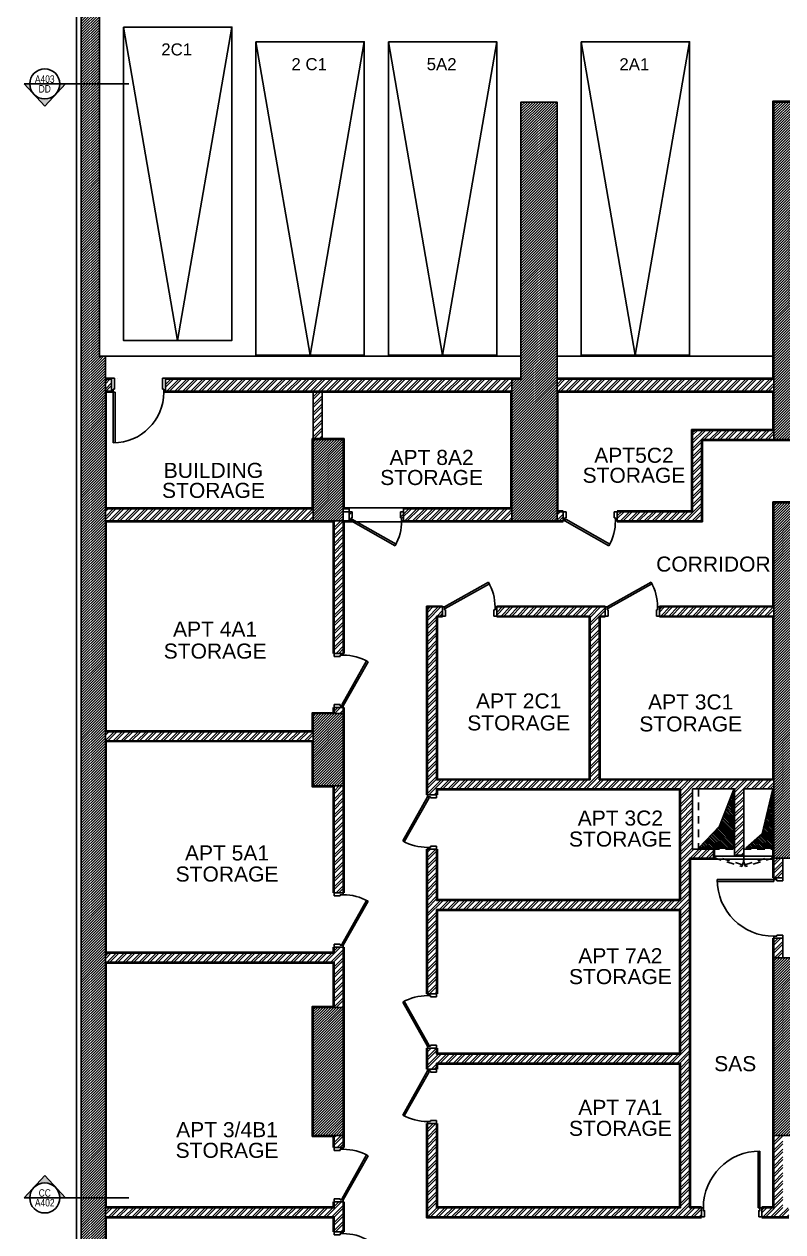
# Model space of a CAD drawing. Header units: inches. Extents: x -0.9 to 43, y -5.5 to 58.5.
# Drawn here: x -0.87 to 11.73, y 5.45 to 25.49 of the extents above; entities that cross this region are included whole.
import ezdxf
from ezdxf.enums import TextEntityAlignment as Align

# ---------------------------------------------------------------- set-up
doc = ezdxf.new("R2010")
doc.units = ezdxf.units.IN
doc.header["$MEASUREMENT"] = 0
doc.linetypes.add('HIDDEN2', pattern=[0.1875, 0.125, -0.0625])
doc.linetypes.add('S-BASEMENT 3$0$HIDDEN2', pattern=[0.1875, 0.125, -0.0625])
doc.layers.get('0').update_dxf_attribs({"linetype": 'CONTINUOUS'})
for name, color, linetype in [('A-ANNO-SECT-TAG', 7, 'CONTINUOUS'), ('A-AREAS', 6, 'CONTINUOUS'), ('A-Door', 1, 'CONTINUOUS'), ('A-FLOR-STRS', 40, 'CONTINUOUS'), ('A-FURNITURE', 30, 'CONTINUOUS'), ('A-HATCH-CONC', 8, 'CONTINUOUS'), ('A-HATCH-WALL', 8, 'CONTINUOUS'), ('A-NOMENCLATURE', 3, 'CONTINUOUS'), ('A-PARK-TXT', 3, 'CONTINUOUS'), ('A-PLASTER', 8, 'CONTINUOUS'), ('A-PORTE', 1, 'CONTINUOUS'), ('a-shaft', 250, 'CONTINUOUS'), ('A-WALL', 4, 'CONTINUOUS'), ('Parcelle$0$N-PLOT', 5, 'CONTINUOUS'), ('S-BASEMENT 3$0$A-SHAFT-UP', 8, 'S-BASEMENT 3$0$HIDDEN2'), ('S-BASEMENT 3$0$A-STR-BASEMENT 3', 2, 'CONTINUOUS'), ('S-BASEMENT 3$0$A-struc', 2, 'CONTINUOUS'), ('S-BASEMENT 3$0$N-PLOT', 5, 'CONTINUOUS')]:
    doc.layers.add(name, color=color, linetype=linetype)
doc.styles.add('A100-STEXT', font='ARIAL.TTF', dxfattribs={"height": 0.25})
doc.styles.add('Arial', font='ARIAL.TTF', dxfattribs={"width": 0.8})
doc.styles.add('BLOCK', font='ARIAL.TTF', dxfattribs={"width": 0.8, "height": 0.25})
pattern_1 = [(45, (-338376.54673, -23743.37172), (-0.066291260736, 0.066291260736), []), (45, (-338376.50254, -23743.37172), (-0.066291260736, 0.066291260736), [])]
pattern_2 = [(45, (-338376.546732, -23743.371716), (-0.022097086912, 0.022097086912), [])]

# ---------------------------------------------------------------- blocks, each defined once
blk = doc.blocks.new('P100E18D')
at = {"layer": 'A-PORTE'}
for p, q in [((1.015, 0.06), (0.075, 0.06)), ((0.075, 0.03), (0.075, 0.06)), ((0.075, 0.03), (1.015, 0.03))]:
    blk.add_line(p, q, dxfattribs=at)
for points in [[(-0.075, 0.95), (0.025, 0.95), (0.025, 0.97), (0.075, 0.97), (0.075, 1), (-0.075, 1)], [(-0.075, 0.05), (0.025, 0.05), (0.025, 0.03), (0.075, 0.03), (0.075, 0), (-0.075, 0)]]:
    blk.add_lwpolyline(points, close=True, dxfattribs=at)
blk.add_arc((0.075, 0.03), 0.94, 0, 90, dxfattribs=at)
blk = doc.blocks.new('P100E21.5D')
at = {"layer": 'A-PORTE'}
for p, q in [((0.03, 0.2), (0.03, 1.14)), ((0.06, 1.14), (0.06, 0.2)), ((0.03, 0.2), (0, 0.2)), ((0, 0.2), (0, 0.05)), ((0, 0.05), (0.05, 0.05)), ((0.06, 0.2), (0.02, 0.2)), ((0.03, 0.15), (0.03, 0.2)), ((0.05, 0.15), (0.03, 0.15)), ((0.05, 0.05), (0.05, 0.15)), ((0.95, 0.05), (0.95, 0.15)), ((0.95, 0.15), (0.97, 0.15)), ((1, 0.05), (0.95, 0.05)), ((0.97, 0.2), (1, 0.2)), ((0.97, 0.15), (0.97, 0.2)), ((1, 0.2), (1, 0.05))]:
    blk.add_line(p, q, dxfattribs=at)
blk.add_arc((0.03, 0.2), 0.94, 0, 90, dxfattribs=at)
blk = doc.blocks.new('SCT_TAG_D')
h = blk.add_hatch(color=256)
h.paths.add_polyline_path([(0, -0.00742), (-0.00685, 0), (-0.005, 0, 0.755389), (0.00425, -0.00263), (0.00442, -0.00263)])
h.paths.add_polyline_path([(0.00442, -0.00263), (0.00425, -0.00263, 0.139348), (0.005, 0), (0.00685, 0)])
for p, q in [((-0.00685, 0), (0.00685, 0)), ((-0.00685, 0), (0, -0.00742)), ((0.00685, 0), (0, -0.00742)), ((0.00685, 0), (0.02788, 0))]:
    blk.add_line(p, q)
blk.add_circle((0, 0), 0.005)
at = {"color": 7, "style": 'BLOCK', "width": 0.8}
for tag, p in [('DWG', (0, 0.00159)), ('SCT.NO.', (0, -0.00163))]:
    blk.add_attdef(tag, text='', height=0.0025, dxfattribs=at).set_placement(p, align=Align.MIDDLE)
blk = doc.blocks.new('A$C1FD23355')
at = {"layer": 'A-ANNO-SECT-TAG', "ltscale": 4, "xscale": 50, "yscale": 50, "zscale": 50}
blk.add_blockref('SCT_TAG_D', (-0.529, 24.501), dxfattribs=at).add_auto_attribs({'DWG': 'A403', 'SCT.NO.': 'DD'})
at = {"layer": 'A-ANNO-SECT-TAG', "ltscale": 4}
ref = blk.add_blockref('SCT_TAG_D', (-0.529, 6.013), dxfattribs=dict(at, xscale=-50, yscale=50, zscale=50, rotation=180))
ref.add_attrib('DWG', 'A402', dxfattribs={"layer": '0', "color": 7, "height": 0.125, "style": 'BLOCK', "width": 0.8}).set_placement((-0.529, 5.934), align=Align.MIDDLE)
ref.add_attrib('SCT.NO.', 'CC', dxfattribs={"layer": '0', "color": 7, "height": 0.125, "style": 'BLOCK', "width": 0.8}).set_placement((-0.529, 6.095), align=Align.MIDDLE)
blk = doc.blocks.new('P90E23D')
at = {"layer": 'A-PORTE'}
for p, q in [((0, 0), (0.05, 0)), ((0, -0.23), (0, 0)), ((0.05, 0), (0.05, -0.18)), ((0.9, 0), (0.85, 0)), ((0.85, 0), (0.85, -0.18)), ((0.9, -0.23), (0.9, 0)), ((0.05, -0.18), (0.03, -0.18)), ((0.03, -0.18), (0.03, -0.23)), ((0.85, -0.18), (0.87, -0.18)), ((0.87, -0.18), (0.87, -0.23)), ((0.03, -0.23), (0, -0.23)), ((0.84, -1.07), (0.84, -0.23)), ((0.84, -0.23), (0.88, -0.23)), ((0.87, -0.23), (0.87, -1.07)), ((0.87, -0.23), (0.9, -0.23))]:
    blk.add_line(p, q, dxfattribs=at)
blk.add_arc((0.87, -0.23), 0.84, 180, 270, dxfattribs=at)
blk = doc.blocks.new('P90E18H')
at = {"layer": 'A-PORTE'}
for p, q in [((-0.165, -0.03), (-0.165, 0)), ((-0.165, 0), (-0.015, 0)), ((-0.015, 0), (-0.015, -0.05)), ((-0.165, -0.03), (-0.578, -0.762)), ((-0.551, -0.776), (-0.139, -0.045)), ((-0.139, -0.045), (-0.165, -0.03)), ((-0.115, -0.03), (-0.165, -0.03)), ((-0.115, -0.05), (-0.115, -0.03)), ((-0.015, -0.05), (-0.115, -0.05)), ((-0.165, -0.87), (-0.165, -0.9)), ((-0.115, -0.87), (-0.165, -0.87)), ((-0.165, -0.9), (-0.015, -0.9)), ((-0.015, -0.85), (-0.115, -0.85)), ((-0.115, -0.85), (-0.115, -0.87)), ((-0.015, -0.9), (-0.015, -0.85))]:
    blk.add_line(p, q, dxfattribs=at)
blk.add_arc((-0.165, -0.03), 0.84, 240.5855, 270, dxfattribs=at)

msp = doc.modelspace()

# ---------------------------------------------------------------- hatches: boundary and pattern name
at = {"layer": 'A-HATCH-CONC'}
h = msp.add_hatch(dxfattribs=at)
h.set_pattern_fill('ANSI31', color=256, scale=0.25, style=0)
h.paths.add_polyline_path([(0.928, 56.425), (0.928, 56.125), (0.378, 56.109), (0.378, 1.2), (0.478, 1.2), (0.478, 0.9), (0.078, 0.9), (0.078, 56.4)])
h = msp.add_hatch(dxfattribs=at)
h.set_pattern_fill('ANSI31', color=256, scale=0.25, style=0)
h.set_pattern_definition(pattern_2)
edge = h.paths.add_edge_path()
edge.add_line((40.608, 36.956), (41.002, 37.445))
edge.add_line((41.002, 37.445), (41.008, 37.445))
edge.add_line((41.008, 37.445), (41.008, 3))
edge.add_arc((38.908, 3), 2.1, 272.8658, 360, ccw=False)
edge.add_line((39.013, 0.903), (38.869, 0.9))
edge.add_line((38.869, 0.9), (0.478, 0.9))
edge.add_line((0.478, 0.9), (0.478, 1.2))
edge.add_line((0.478, 1.2), (38.908, 1.2))
edge.add_arc((38.908, 3), 1.8, 270, 360)
edge.add_line((40.708, 3), (40.708, 3.5))
edge.add_line((40.708, 3.5), (39.718, 3.5))
edge.add_line((39.718, 3.5), (39.718, 4.05))
edge.add_line((39.718, 4.05), (40.458, 4.05))
edge.add_line((40.458, 4.05), (40.458, 18.3))
edge.add_line((40.458, 18.3), (40.708, 18.3))
edge.add_line((40.708, 18.3), (40.708, 22.15))
edge.add_line((40.708, 22.15), (40.708, 22.94))
edge.add_line((40.708, 22.94), (40.608, 22.94))
edge.add_line((40.608, 22.94), (40.608, 36.956))
h = msp.add_hatch(dxfattribs=at)
h.set_pattern_fill('ANSI31', color=256, scale=0.25, style=0)
h.set_pattern_definition(pattern_2)
h.paths.add_polyline_path([(7.978, 24.2), (7.378, 24.2), (7.378, 20.157), (7.978, 20.157)])
h.paths.add_polyline_path([(7.978, 20.157), (7.378, 20.157), (7.378, 19.6), (7.228, 19.6), (7.228, 17.25), (7.978, 17.25)])
h = msp.add_hatch(dxfattribs=at)
h.set_pattern_fill('ANSI31', color=256, scale=0.25, style=0)
h.paths.add_polyline_path([(12.078, 24.2), (11.578, 24.2), (11.578, 18.6), (12.078, 18.6)])
h = msp.add_hatch(dxfattribs=at)
h.set_pattern_fill('ANSI31', color=256, scale=0.25, style=0)
h.paths.add_polyline_path([(0.378, 1.2), (0.478, 1.2), (0.478, 3.5), (0.878, 3.5), (0.878, 4.4), (0.478, 4.4), (0.478, 19.98), (0.378, 19.98)])
h = msp.add_hatch(dxfattribs=at)
h.set_pattern_fill('ANSI31', color=256, scale=0.25, style=0)
h.paths.add_polyline_path([(4.428, 18.6), (3.928, 18.6), (3.928, 17.25), (4.428, 17.25)])
h = msp.add_hatch(dxfattribs=at)
h.set_pattern_fill('ANSI31', color=256, scale=0.25, style=0)
h.paths.add_polyline_path([(15.778, 17.55), (11.578, 17.55), (11.578, 11.65), (11.878, 11.65), (11.878, 17.25), (15.478, 17.25), (15.478, 11.65), (15.778, 11.65)])
h = msp.add_hatch(dxfattribs=at)
h.set_pattern_fill('ANSI31', color=256, scale=0.25, style=0)
h.paths.add_polyline_path([(4.428, 14.05), (3.928, 14.05), (3.928, 12.85), (4.428, 12.85)])
h = msp.add_hatch(dxfattribs=at)
h.set_pattern_fill('ANSI31', color=256, scale=0.25, style=0)
h.paths.add_polyline_path([(15.778, 10), (15.053, 10), (15.053, 9.75), (15.478, 9.75), (15.478, 7.85), (11.878, 7.85), (11.878, 9.75), (12.303, 9.75), (12.303, 10), (11.578, 10), (11.578, 7.05), (11.878, 7.05), (11.878, 7.55), (12.303, 7.55), (15.478, 7.55), (15.478, 7.22), (15.478, 7.05), (15.778, 7.05)])
h = msp.add_hatch(dxfattribs=at)
h.set_pattern_fill('ANSI31', color=256, scale=0.25, style=0)
h.paths.add_polyline_path([(4.428, 9.175), (3.928, 9.175), (3.928, 7.05), (4.428, 7.05)])
at = {"layer": 'A-HATCH-WALL'}
h = msp.add_hatch(dxfattribs=at)
h.set_pattern_fill('ANSI32', color=256, scale=0.25, style=0)
h.paths.add_polyline_path([(0.478, 19.4), (0.578, 19.4), (0.578, 19.6), (0.478, 19.6)])
h = msp.add_hatch(dxfattribs=at)
h.set_pattern_fill('ANSI32', color=256, scale=0.25, style=0)
h.set_pattern_definition(pattern_1)
h.paths.add_polyline_path([(7.228, 19.6), (1.478, 19.6), (1.478, 19.4), (7.228, 19.4)])
h = msp.add_hatch(dxfattribs=at)
h.set_pattern_fill('ANSI32', color=256, scale=0.25, style=0)
h.paths.add_polyline_path([(11.578, 19.6), (7.978, 19.6), (7.978, 19.4), (11.578, 19.4)])
h.paths.add_polyline_path([(11.578, 18.75), (10.228, 18.75), (10.228, 17.4), (8.978, 17.4), (8.978, 17.25), (10.378, 17.25), (10.378, 18.6), (11.578, 18.6)])
h.paths.add_polyline_path([(8.078, 17.4), (7.978, 17.4), (7.978, 17.25), (8.078, 17.25)])
h = msp.add_hatch(dxfattribs=at)
h.set_pattern_fill('ANSI32', color=256, scale=0.25, style=0)
h.paths.add_polyline_path([(4.078, 19.385), (3.928, 19.385), (3.928, 18.615), (4.078, 18.615)])
h = msp.add_hatch(dxfattribs=at)
h.set_pattern_fill('ANSI32', color=256, scale=0.25, style=0)
h.set_pattern_definition(pattern_1)
h.paths.add_polyline_path([(3.928, 17.45), (0.478, 17.45), (0.478, 17.25), (3.928, 17.25)])
h = msp.add_hatch(dxfattribs=at)
h.set_pattern_fill('ANSI32', color=256, scale=0.25, style=0)
h.set_pattern_definition(pattern_1)
h.paths.add_polyline_path([(4.558, 17.25), (4.558, 17.3), (4.578, 17.3), (4.578, 17.4), (4.528, 17.4), (4.528, 17.25)])
h.paths.add_polyline_path([(4.619, 17.25), (4.573, 17.276), (4.558, 17.25)])
h.paths.add_polyline_path([(5.398, 17.3), (5.398, 17.25), (7.228, 17.25), (7.228, 17.45), (5.428, 17.45), (5.428, 17.4), (5.378, 17.4), (5.378, 17.3)])
h = msp.add_hatch(dxfattribs=at)
h.set_pattern_fill('ANSI32', color=256, scale=0.25, style=0)
h.set_pattern_definition(pattern_1)
h.paths.add_polyline_path([(4.428, 17.25), (4.278, 17.25), (4.278, 15.05), (4.428, 15.05)])
h.paths.add_polyline_path([(4.428, 14.15), (4.278, 14.15), (4.278, 14.05), (4.428, 14.05)])
h = msp.add_hatch(dxfattribs=at)
h.set_pattern_fill('ANSI32', color=256, scale=0.25, style=0)
h.set_pattern_definition(pattern_1)
h.paths.add_polyline_path([(10.178, 11.65), (10.578, 11.65), (10.578, 11.8), (10.228, 11.8), (10.228, 12.8), (10.928, 12.8), (10.928, 11.7), (11.078, 11.7), (11.078, 12.8), (11.578, 12.8), (11.578, 12.95), (8.678, 12.95), (8.678, 15.67), (8.778, 15.67), (8.778, 15.82), (6.978, 15.82), (6.978, 15.67), (8.528, 15.67), (8.528, 12.95), (5.978, 12.95), (5.978, 15.67), (6.078, 15.67), (6.078, 15.82), (5.828, 15.82), (5.828, 12.7), (5.978, 12.7), (5.978, 12.8), (10.028, 12.8), (10.028, 10.95), (5.978, 10.95), (5.978, 11.8), (5.828, 11.8), (5.828, 9.4), (5.978, 9.4), (5.978, 10.8), (10.028, 10.8), (10.028, 8.4), (5.978, 8.4), (5.978, 8.5), (5.828, 8.5), (5.828, 8.15), (5.978, 8.15), (5.978, 8.25), (10.028, 8.25), (10.028, 5.85), (5.978, 5.85), (5.978, 7.25), (5.828, 7.25), (5.828, 5.7), (10.378, 5.7), (10.378, 5.85), (10.178, 5.85)])
h = msp.add_hatch(dxfattribs=at)
h.set_pattern_fill('ANSI32', color=256, scale=0.25, style=0)
h.set_pattern_definition(pattern_1)
h.paths.add_polyline_path([(11.578, 15.82), (9.678, 15.82), (9.678, 15.67), (11.578, 15.67)])
h = msp.add_hatch(dxfattribs=at)
h.set_pattern_fill('ANSI32', color=256, scale=0.25, style=0)
h.set_pattern_definition(pattern_1)
h.paths.add_polyline_path([(3.928, 13.75), (0.478, 13.75), (0.478, 13.6), (3.928, 13.6)])
h = msp.add_hatch(dxfattribs=at)
h.set_pattern_fill('ANSI32', color=256, scale=0.25, style=0)
h.set_pattern_definition(pattern_1)
h.paths.add_polyline_path([(4.428, 12.85), (4.278, 12.85), (4.278, 11.075), (4.428, 11.075)])
h = msp.add_hatch(dxfattribs=at)
h.set_pattern_fill('ANSI32', color=256, scale=0.25, style=0)
h.paths.add_polyline_path([(11.728, 11.65), (11.578, 11.65), (11.578, 11.325), (11.728, 11.325)])
h = msp.add_hatch(dxfattribs=at)
h.set_pattern_fill('ANSI32', color=256, scale=0.25, style=0)
h.paths.add_polyline_path([(11.728, 10.325), (11.578, 10.325), (11.578, 10), (11.728, 10)])
h = msp.add_hatch(dxfattribs=at)
h.set_pattern_fill('ANSI32', color=256, scale=0.25, style=0)
h.set_pattern_definition(pattern_1)
h.paths.add_polyline_path([(4.428, 10.175), (4.278, 10.175), (4.278, 10.075), (0.478, 10.075), (0.478, 9.925), (4.278, 9.925), (4.278, 9.175), (4.428, 9.175)])
h = msp.add_hatch(dxfattribs=at)
h.set_pattern_fill('ANSI32', color=256, scale=0.25, style=0)
h.set_pattern_definition(pattern_1)
h.paths.add_polyline_path([(4.428, 7.05), (4.278, 7.05), (4.278, 6.85), (4.428, 6.85)])
h = msp.add_hatch(dxfattribs=at)
h.set_pattern_fill('ANSI32', color=256, scale=0.25, style=0)
h.set_pattern_definition(pattern_1)
h.paths.add_polyline_path([(11.728, 7.05), (11.578, 7.05), (11.578, 5.85), (11.378, 5.85), (11.378, 5.7), (11.828, 5.7), (11.828, 5.85), (11.728, 5.85)])
h = msp.add_hatch(dxfattribs=at)
h.set_pattern_fill('ANSI32', color=256, scale=0.25, style=0)
h.set_pattern_definition(pattern_1)
h.paths.add_polyline_path([(4.428, 5.95), (4.278, 5.95), (4.278, 5.85), (0.478, 5.85), (0.478, 5.7), (3.928, 5.7), (4.278, 5.7), (4.278, 5.45), (4.428, 5.45)])
at = {"layer": 'a-shaft'}
h = msp.add_hatch(dxfattribs=at)
h.set_pattern_fill('_USER,_O', color=256, scale=0.02, angle=315, pattern_type=0)
h.set_pattern_definition([(315.0000000324, (-338382.281635, -23743.417486), (0.0141421356157, 0.0141421356317), [])])
h.paths.add_polyline_path([(10.328, 11.82), (10.908, 11.82), (10.908, 12.78), (10.678, 12.183)])
h = msp.add_hatch(dxfattribs=at)
h.set_pattern_fill('_USER,_O', color=256, scale=0.02, angle=315, pattern_type=0)
h.set_pattern_definition([(315, (-338376.546732, -23743.371716), (0.0141421356237, 0.0141421356237), [])])
h.paths.add_polyline_path([(11.385, 12.053), (11.111, 11.82), (11.558, 11.82), (11.558, 12.78)])

# ---------------------------------------------------------------- linework, layer by layer
at = {"layer": 'A-AREAS'}
msp.add_lwpolyline([(38.908, 0, 0.414214), (41.908, 3), (41.908, 55.455, 0.422955), (38.819, 58.453), (0.078, 57.3), (0.078, 26.56), (0.078, 26.56), (0.078, 26.56), (0.078, 26.56), (0.078, 26.56), (0.078, 26.56), (0.078, 26.56), (0.078, 26.56), (0.078, 26.56), (0.078, 26.56), (0.078, 26.56), (0.078, 26.56), (0.078, 26.56), (0.078, 0)], format="xyb", close=True, dxfattribs=at)
at = {"layer": 'A-Door', "linetype": 'HIDDEN2'}
for points in [[(11.059, 11.542), (10.593, 11.685), (10.585, 11.656), (11.05, 11.514)], [(11.097, 11.542), (11.563, 11.685), (11.572, 11.656), (11.107, 11.514)]]:
    msp.add_lwpolyline(points, dxfattribs=at)
at = {"layer": 'A-FLOR-STRS'}
for p, q in [((0.478, 19.98), (7.378, 19.98)), ((7.978, 19.98), (11.578, 19.98))]:
    msp.add_line(p, q, dxfattribs=at)
at = {"layer": 'A-FURNITURE'}
for points in [[(0.778, 25.445), (2.578, 25.445), (2.578, 20.245), (0.778, 20.245)], [(2.978, 25.2), (4.778, 25.2), (4.778, 20), (2.978, 20)], [(5.178, 25.2), (6.978, 25.2), (6.978, 20), (5.178, 20)], [(8.378, 25.2), (10.178, 25.2), (10.178, 20), (8.378, 20)]]:
    msp.add_lwpolyline(points, close=True, dxfattribs=at)
for points in [[(0.778, 25.445), (1.678, 20.245), (2.578, 25.445)], [(2.978, 25.2), (3.878, 20), (4.778, 25.2)], [(5.178, 25.2), (6.078, 20), (6.978, 25.2)], [(8.378, 25.2), (9.278, 20), (10.178, 25.2)]]:
    msp.add_lwpolyline(points, dxfattribs=at)
at = {"layer": 'A-HATCH-WALL'}
for p, q in [((4.428, 17.4), (4.528, 17.4)), ((4.528, 17.25), (4.428, 17.25)), ((4.528, 17.4), (4.528, 17.25)), ((7.978, 17.4), (8.078, 17.4)), ((8.078, 17.25), (7.978, 17.25)), ((8.078, 17.4), (8.078, 17.25))]:
    msp.add_line(p, q, dxfattribs=at)
at = {"layer": 'A-PLASTER'}
for p, q in [((0.478, 19.615), (0.578, 19.615)), ((0.493, 19.385), (0.578, 19.385)), ((10.393, 17.235), (10.393, 18.585)), ((10.393, 18.585), (12.178, 18.585)), ((8.978, 17.235), (10.393, 17.235)), ((5.813, 12.7), (5.813, 15.835)), ((5.813, 15.835), (6.078, 15.835)), ((5.993, 12.7), (5.993, 12.785)), ((10.013, 12.785), (5.993, 12.785)), ((10.013, 12.785), (10.013, 10.965)), ((5.813, 9.4), (5.813, 11.8)), ((5.993, 10.965), (5.993, 11.8)), ((5.993, 10.965), (10.013, 10.965)), ((5.993, 9.4), (5.993, 10.785)), ((5.993, 10.785), (10.013, 10.785)), ((10.013, 10.785), (10.013, 8.415)), ((11.563, 5.865), (11.563, 10.325)), ((4.263, 10.09), (4.263, 10.175)), ((4.443, 6.85), (4.443, 10.175)), ((5.813, 8.15), (5.813, 8.5)), ((5.993, 8.415), (5.993, 8.5)), ((5.993, 8.415), (10.013, 8.415)), ((5.993, 8.15), (5.993, 8.235)), ((5.993, 8.235), (10.013, 8.235)), ((10.013, 8.235), (10.013, 5.865)), ((5.813, 5.685), (5.813, 7.25)), ((5.993, 5.865), (5.993, 7.25)), ((4.443, 5.95), (4.443, 5.45)), ((5.993, 5.865), (10.013, 5.865)), ((10.193, 5.865), (10.378, 5.865)), ((11.563, 5.865), (11.378, 5.865)), ((5.813, 5.685), (10.378, 5.685)), ((11.378, 5.685), (11.828, 5.685))]:
    msp.add_line(p, q, dxfattribs=at)
for points in [[(7.978, 19.615), (11.563, 19.615), (11.563, 24.215), (15.793, 24.215), (15.793, 18.765), (18.143, 18.765), (18.143, 14.55)], [(7.978, 19.615), (11.563, 19.615), (11.563, 24.215), (15.793, 24.215), (15.793, 18.765), (18.143, 18.765), (18.143, 14.55)], [(0.678, 19.615), (0.678, 19.615)], [(1.478, 19.615), (7.378, 19.615)], [(1.478, 19.385), (7.213, 19.385), (7.213, 17.465), (4.443, 17.465), (4.443, 18.615), (3.913, 18.615), (3.913, 17.465), (0.493, 17.465), (0.493, 19.385), (0.493, 19.385)], [(8.978, 17.415), (10.213, 17.415), (10.213, 18.765), (11.563, 18.765), (11.563, 19.385), (7.993, 19.385), (7.993, 17.415), (8.078, 17.415)], [(9.678, 15.835), (11.563, 15.835), (11.563, 17.565), (11.563, 17.565), (11.563, 17.565)], [(11.563, 17.565), (13.343, 17.565), (15.613, 17.565), (15.613, 17.625)], [(4.263, 15.05), (4.263, 17.235), (0.493, 17.235), (0.493, 13.765), (3.913, 13.765), (3.913, 14.065), (4.263, 14.065), (4.263, 14.15)], [(4.443, 15.05), (4.443, 17.235), (8.078, 17.235)], [(6.978, 15.835), (8.778, 15.835)], [(6.978, 15.655), (8.513, 15.655), (8.513, 12.965), (5.993, 12.965), (5.993, 15.655), (6.078, 15.655)], [(9.678, 15.655), (11.563, 15.655), (11.563, 12.965), (10.013, 12.965), (10.013, 12.965), (8.693, 12.965), (8.693, 15.655), (8.778, 15.655)], [(4.443, 14.15), (4.443, 11.075)], [(4.263, 11.075), (4.263, 12.835), (3.913, 12.835), (3.913, 13.585), (0.493, 13.585), (0.493, 10.09), (4.263, 10.09)], [(10.193, 5.865), (10.193, 11.635), (10.593, 11.635), (10.593, 11.8), (10.578, 11.8)], [(11.578, 11.8), (11.563, 11.8), (11.563, 11.325)], [(4.263, 5.95), (4.263, 5.865), (0.493, 5.865), (0.493, 9.91), (4.263, 9.91), (4.263, 9.19), (3.913, 9.19), (3.913, 7.035), (4.263, 7.035), (4.263, 6.85)], [(4.263, 5.45), (4.263, 5.685), (0.493, 5.685), (0.493, 4.415), (0.893, 4.415), (0.893, 3.485), (0.493, 3.485), (0.493, 1.215), (3.663, 1.215), (3.663, 4.415), (4.263, 4.415), (4.263, 4.55)]]:
    msp.add_lwpolyline(points, dxfattribs=at)
at = {"layer": 'A-PORTE', "ltscale": 4}
msp.add_line((11.078, 11.685), (11.078, 11.635), dxfattribs=at)
at = {"layer": 'A-PORTE'}
msp.add_lwpolyline([(10.593, 11.685), (11.563, 11.685), (11.563, 11.635), (10.593, 11.635)], close=True, dxfattribs=at)
at = {"layer": 'A-PORTE', "ltscale": 4}
for centre, start, end in [((10.593, 11.685), 339.4107, 354.114), ((11.563, 11.685), 185.886, 200.5893)]:
    msp.add_arc(centre, 0.488, start, end, dxfattribs=at)
at = {"layer": 'a-shaft'}
for points in [[(10.328, 11.82), (10.908, 11.82), (10.908, 12.78), (10.678, 12.183), (10.328, 11.82)], [(11.111, 11.82), (11.558, 11.82), (11.558, 12.78), (11.385, 12.053), (11.111, 11.82)]]:
    msp.add_lwpolyline(points, dxfattribs=at)
at = {"layer": 'A-WALL'}
for p, q in [((0.578, 19.6), (0.578, 19.6)), ((1.478, 19.6), (7.228, 19.6)), ((1.478, 19.6), (1.478, 19.4)), ((7.978, 19.6), (11.578, 19.6)), ((0.578, 19.4), (0.578, 19.4)), ((1.478, 19.4), (7.228, 19.4)), ((3.928, 18.6), (3.928, 19.4)), ((4.078, 18.6), (4.078, 19.4)), ((7.978, 19.4), (11.578, 19.4)), ((10.228, 18.75), (10.228, 17.4)), ((11.578, 18.75), (10.228, 18.75)), ((10.378, 18.6), (10.378, 17.25)), ((11.578, 18.6), (10.378, 18.6)), ((3.928, 17.45), (0.478, 17.45)), ((4.499, 17.45), (4.428, 17.45)), ((4.499, 17.45), (4.528, 17.45)), ((4.528, 17.4), (4.528, 17.45)), ((7.228, 17.45), (5.428, 17.45)), ((5.428, 17.25), (5.428, 17.45)), ((3.928, 17.25), (0.478, 17.25)), ((4.278, 15.05), (4.278, 17.25)), ((4.428, 17.25), (4.428, 16.9)), ((4.428, 15.05), (4.428, 17.25)), ((4.428, 17.25), (4.619, 17.25)), ((4.619, 17.25), (4.428, 17.25)), ((7.228, 17.25), (5.398, 17.25)), ((5.398, 17.25), (8.078, 17.25)), ((7.978, 17.4), (8.078, 17.4)), ((8.078, 17.4), (8.078, 17.25)), ((8.978, 17.4), (10.228, 17.4)), ((8.978, 17.4), (8.978, 17.25)), ((8.978, 17.25), (10.378, 17.25)), ((6.078, 15.82), (5.828, 15.82)), ((5.828, 12.7), (5.828, 15.82)), ((6.078, 15.67), (5.978, 15.67)), ((5.978, 12.95), (5.978, 15.67)), ((6.078, 15.67), (6.078, 15.82)), ((8.778, 15.82), (6.978, 15.82)), ((6.978, 15.67), (6.978, 15.82)), ((8.528, 15.67), (6.978, 15.67)), ((8.528, 12.95), (8.528, 15.67)), ((8.778, 15.67), (8.678, 15.67)), ((8.678, 12.95), (8.678, 15.67)), ((8.778, 15.67), (8.778, 15.82)), ((11.578, 15.82), (9.678, 15.82)), ((9.678, 15.67), (9.678, 15.82)), ((11.578, 15.67), (9.678, 15.67)), ((4.278, 15.05), (4.428, 15.05)), ((4.278, 14.15), (4.428, 14.15)), ((4.278, 14.05), (4.278, 14.15)), ((4.428, 14.05), (4.428, 14.15)), ((0.478, 13.75), (3.928, 13.75)), ((0.478, 13.6), (3.928, 13.6)), ((4.278, 12.85), (4.278, 11.075)), ((4.278, 11.075), (4.278, 12.85)), ((4.428, 11.075), (4.428, 12.85)), ((8.528, 12.95), (5.978, 12.95)), ((11.578, 12.95), (8.678, 12.95)), ((11.578, 12.95), (8.853, 12.95)), ((5.828, 12.7), (5.978, 12.7)), ((5.978, 12.7), (5.978, 12.8)), ((10.028, 12.8), (5.978, 12.8)), ((10.028, 12.8), (10.028, 10.95)), ((11.078, 12.8), (11.578, 12.8)), ((5.828, 9.4), (5.828, 11.8)), ((5.828, 11.8), (5.978, 11.8)), ((5.978, 10.95), (5.978, 11.8)), ((10.578, 11.65), (10.178, 11.65)), ((10.178, 11.65), (10.178, 5.85)), ((4.278, 11.075), (4.428, 11.075)), ((10.028, 10.95), (5.978, 10.95)), ((5.978, 9.4), (5.978, 10.8)), ((10.028, 10.8), (5.978, 10.8)), ((10.028, 10.8), (10.028, 8.4)), ((0.478, 10.075), (4.278, 10.075)), ((4.278, 10.175), (4.428, 10.175)), ((4.278, 10.075), (4.278, 10.175)), ((4.428, 9.175), (4.428, 10.175)), ((0.478, 9.925), (4.278, 9.925)), ((4.278, 9.175), (4.278, 9.925)), ((5.828, 9.4), (5.978, 9.4)), ((5.828, 8.15), (5.828, 8.5)), ((5.828, 8.5), (5.978, 8.5)), ((5.978, 8.4), (5.978, 8.5)), ((10.028, 8.4), (5.978, 8.4)), ((5.978, 8.15), (5.978, 8.25)), ((10.028, 8.25), (5.978, 8.25)), ((10.028, 8.25), (10.028, 5.85)), ((5.828, 8.15), (5.978, 8.15)), ((5.828, 5.7), (5.828, 7.25)), ((5.828, 7.25), (5.978, 7.25)), ((5.978, 5.85), (5.978, 7.25)), ((4.278, 6.85), (4.278, 7.05)), ((4.428, 6.85), (4.428, 7.05)), ((11.578, 7.05), (11.578, 5.85)), ((4.278, 6.85), (4.428, 6.85)), ((4.278, 5.85), (0.478, 5.85)), ((0.478, 5.85), (3.928, 5.85)), ((4.278, 5.95), (4.428, 5.95)), ((4.278, 5.85), (4.278, 5.95)), ((4.428, 5.45), (4.428, 5.95)), ((10.028, 5.85), (5.978, 5.85)), ((10.378, 5.85), (10.178, 5.85)), ((10.378, 5.85), (10.378, 5.7)), ((11.578, 5.85), (11.378, 5.85)), ((11.378, 5.85), (11.378, 5.7)), ((4.278, 5.7), (0.478, 5.7)), ((0.478, 5.7), (3.928, 5.7)), ((4.278, 5.45), (4.278, 5.7)), ((10.378, 5.7), (5.828, 5.7)), ((11.828, 5.7), (11.378, 5.7)), ((4.278, 5.45), (4.428, 5.45))]:
    msp.add_line(p, q, dxfattribs=at)
msp.add_lwpolyline([(0.478, 19.4), (0.578, 19.4), (0.578, 19.6), (0.478, 19.6)], close=True, dxfattribs=at)
for points in [[(10.578, 11.65), (10.578, 11.8), (10.228, 11.8), (10.228, 12.8), (10.928, 12.8), (10.928, 11.7), (11.078, 11.7), (11.078, 12.8)], [(11.578, 11.65), (11.578, 11.325), (11.728, 11.325), (11.728, 11.65)], [(11.578, 10), (11.578, 10.325), (11.728, 10.325), (11.728, 10)]]:
    msp.add_lwpolyline(points, dxfattribs=at)
at = {"layer": 'Parcelle$0$N-PLOT'}
msp.add_lwpolyline([(0, 0), (38.908, 0, 0.414214), (41.908, 3), (41.908, 55.455, 0.422955), (38.819, 58.453), (0, 57.298)], format="xyb", close=True, dxfattribs=at)
at = {"layer": 'S-BASEMENT 3$0$A-SHAFT-UP'}
for points in [[(10.328, 11.8), (10.928, 11.8), (10.928, 12.8), (10.328, 12.8)], [(11.078, 11.8), (11.578, 11.8), (11.578, 12.8), (11.078, 12.8)]]:
    msp.add_lwpolyline(points, close=True, dxfattribs=at)
at = {"layer": 'S-BASEMENT 3$0$A-STR-BASEMENT 3'}
msp.add_line((0.078, 0.9), (0.078, 56.4), dxfattribs=at)
for points in [[(0.378, 35.05), (0.378, 19.98), (0.478, 19.98), (0.478, 4.4)], [(11.878, 9.75), (12.303, 9.75), (12.303, 10), (11.878, 10), (12.303, 10), (12.303, 9.75), (11.878, 9.75), (11.878, 7.85), (15.478, 7.85), (15.478, 9.75), (15.053, 9.75), (15.053, 10), (15.778, 10), (15.778, 7.55), (15.778, 7.05), (15.478, 7.05), (15.478, 7.55), (11.878, 7.55), (11.878, 7.05), (11.578, 7.05), (11.578, 7.55), (11.578, 10), (11.878, 10)]]:
    msp.add_lwpolyline(points, dxfattribs=at)
for points in [[(12.078, 24.2), (11.578, 24.2), (11.578, 18.6), (12.078, 18.6)], [(12.078, 24.2), (11.578, 24.2), (11.578, 18.6), (12.078, 18.6)], [(12.078, 24.2), (11.578, 24.2), (11.578, 18.6), (12.078, 18.6)], [(4.428, 17.25), (3.928, 17.25), (3.928, 18.6), (4.428, 18.6)], [(15.778, 11.65), (15.778, 17.55), (11.578, 17.55), (11.578, 11.65), (11.878, 11.65), (11.878, 17.25), (15.478, 17.25), (15.478, 11.65)], [(3.928, 14.05), (3.928, 12.85), (4.428, 12.85), (4.428, 14.05)], [(3.928, 7.05), (4.428, 7.05), (4.428, 9.175), (3.928, 9.175)]]:
    msp.add_lwpolyline(points, close=True, dxfattribs=at)
at = {"layer": 'S-BASEMENT 3$0$A-struc'}
msp.add_lwpolyline([(7.228, 19.6), (7.378, 19.6), (7.378, 24.2), (7.978, 24.2), (7.978, 17.25), (7.228, 17.25), (7.228, 19.6)], dxfattribs=at)
at = {"layer": 'S-BASEMENT 3$0$N-PLOT'}
msp.add_lwpolyline([(0, 0), (38.908, 0, 0.414214), (41.908, 3), (41.908, 55.455, 0.422955), (38.819, 58.453), (0, 57.298)], format="xyb", close=True, dxfattribs=at)

# ---------------------------------------------------------------- block references
at = {"layer": 'A-ANNO-SECT-TAG'}
msp.add_blockref('A$C1FD23355', (0, 0), dxfattribs=at)
at = {"layer": 'A-PORTE', "xscale": -1}
for name, p, rotation in [('P90E23D', (1.478, 19.615), 359.9999999992013), ('P90E18H', (6.078, 15.655), 89.99999999649393), ('P90E18H', (8.778, 15.655), 89.99999999287881), ('P100E21.5D', (11.778, 11.325), 90), ('P90E18H', (5.993, 8.5), 180)]:
    msp.add_blockref(name, p, dxfattribs=dict(at, rotation=rotation))
at = {"layer": 'A-PORTE'}
for name, p, rotation in [('P90E18H', (4.528, 17.415), 89.99999999424345), ('P90E18H', (8.078, 17.415), 89.99999999424345), ('P90E18H', (4.263, 14.15), 180.0000000059247), ('P90E18H', (4.263, 10.175), 180.0000000000924), ('P90E18H', (4.263, 5.95), 180.0000000000924), ('P100E18D', (11.378, 5.775), 90.0000000056002), ('P90E18H', (4.263, 4.55), 179.999999999943)]:
    msp.add_blockref(name, p, dxfattribs=dict(at, rotation=rotation))
for p in [(5.993, 12.7), (5.993, 8.15)]:
    msp.add_blockref('P90E18H', p, dxfattribs=at)

# ---------------------------------------------------------------- texts
at = {"layer": 'A-NOMENCLATURE', "style": 'A100-STEXT'}
for s, p in [('APT5C2', (9.256, 18.338)), ('APT 8A2', (5.895, 18.302)), ('BUILDING', (2.272, 18.087)), ('STORAGE', (5.895, 17.969)), ('STORAGE', (9.256, 18.006)), ('STORAGE', (2.272, 17.755)), ('CORRIDOR', (10.575, 16.532)), ('APT 4A1', (2.3, 15.453)), ('STORAGE', (2.3, 15.088)), ('APT 2C1', (7.341, 14.261)), ('APT 3C1', (10.198, 14.244)), ('STORAGE', (7.341, 13.896)), ('STORAGE', (10.198, 13.879)), ('APT 3C2', (9.03, 12.317)), ('STORAGE', (9.03, 11.969)), ('APT 5A1', (2.498, 11.736)), ('STORAGE', (2.498, 11.388)), ('APT 7A2', (9.03, 10.034)), ('STORAGE', (9.03, 9.686)), ('SAS', (10.937, 8.241)), ('APT 7A1', (9.03, 7.516)), ('APT 3/4B1', (2.498, 7.151)), ('STORAGE', (9.03, 7.168)), ('STORAGE', (2.498, 6.803))]:
    msp.add_text(s, height=0.25, dxfattribs=at).set_placement(p, align=Align.MIDDLE)
at = {"layer": 'A-PARK-TXT', "style": 'Arial'}
for s, p in [('2C1', (1.662, 25.073)), ('2 C1', (3.862, 24.828)), ('5A2', (6.062, 24.828)), ('2A1', (9.262, 24.828))]:
    msp.add_text(s, height=0.2, rotation=360, dxfattribs=at).set_placement(p, align=Align.MIDDLE)

doc.saveas('drawing.dxf')
